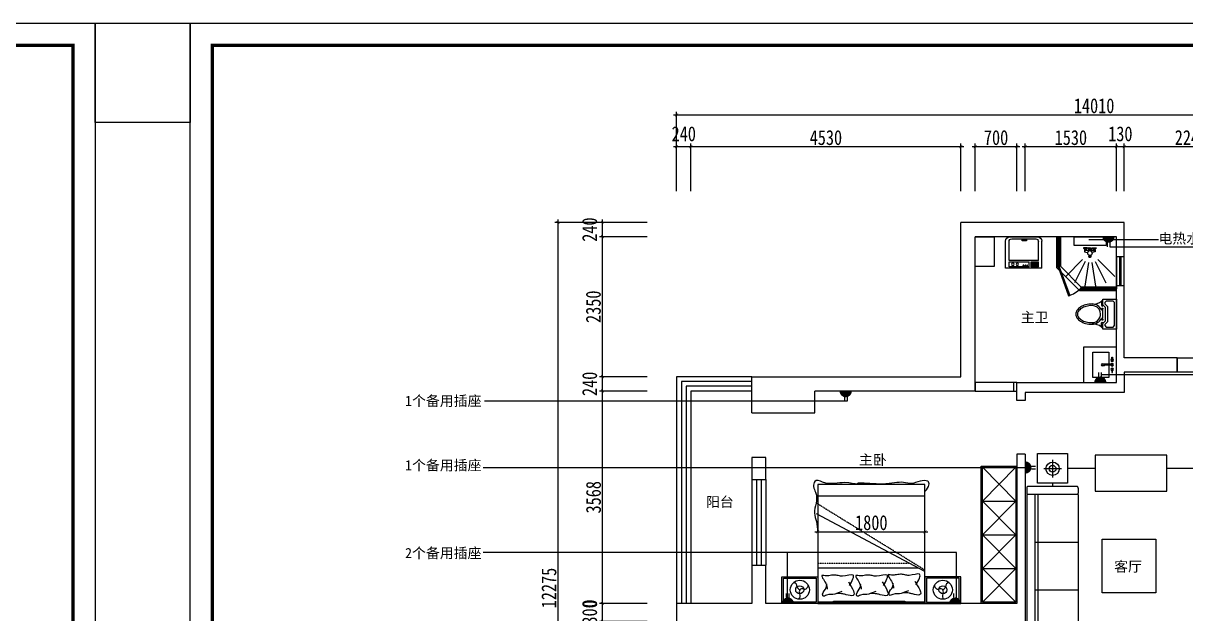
# Model space of a CAD drawing. Header units: millimetres. Extents: x 195858 to 476087, y -765534 to -702383.
# Drawn here: x 409212 to 428716, y -712298 to -702383 of the extents above; entities that cross this region are included whole.
import ezdxf

# ---------------------------------------------------------------- set-up
doc = ezdxf.new("R2010")
doc.units = ezdxf.units.MM
doc.header["$PDMODE"] = 3
doc.linetypes.add('DASHED2', pattern=[0.375, 0.25, -0.125])
for name, color, linetype in [('0-01图框模板说明', 2, 'Continuous'), ('0-02图框细线', 136, 'Continuous'), ('250', 250, 'Continuous'), ('5', 5, 'Continuous'), ('IDS-FIXT', 31, 'Continuous'), ('JP-洁具灶具', 2, 'Continuous'), ('家具1', 2, 'Continuous'), ('家具2', 1, 'Continuous')]:
    doc.layers.add(name, color=color, linetype=linetype)
doc.styles.add('DIM', font='simhei.ttf', dxfattribs={"width": 0.8})
doc.styles.add('HT', font='simhei.ttf')
doc.styles.get("Standard").update_dxf_attribs({"font": 'simhei.ttf'})
doc.dimstyles.new('1-10', dxfattribs={"dimscale": 10, "dimtxt": 10, "dimasz": 1, "dimexe": 1, "dimexo": 3, "dimgap": 0.5, "dimtad": 1, "dimtoh": 1, "dimdec": 0, "dimzin": 0, "dimdsep": 46, "dimtxsty": 'Standard', "dimblk": 'ARCHTICK', "dimcen": 0.09, "dimdle": 1, "dimclrd": 3, "dimclre": 3, "dimclrt": 1, "dimadec": 0, "dimazin": 0, "dimtfac": 1, "dimtdec": 0, "dimtix": 1, "dimtmove": 2, "dimatfit": 0, "dimldrblk": 'ARCHTICK', "dimfxl": 5, "dimfxlon": 1, "dimtolj": 1, "dimtzin": 0, "dimarcsym": 1})
doc.dimstyles.new('1-50', dxfattribs={"dimscale": 50, "dimtxt": 5, "dimasz": 1, "dimexe": 1, "dimexo": 0.1, "dimgap": 0.5, "dimtad": 1, "dimdec": 0, "dimdsep": 46, "dimtxsty": 'DIM', "dimblk": 'ARCHTICK', "dimcen": 4, "dimdle": 1, "dimclrd": 3, "dimclre": 3, "dimclrt": 7, "dimadec": 0, "dimazin": 0, "dimtfac": 1, "dimtdec": 0, "dimtmove": 2, "dimatfit": 3, "dimldrblk": 'DOT', "dimfxl": 15, "dimfxlon": 1, "dimarcsym": 0})

# ---------------------------------------------------------------- blocks, each defined once
blk = doc.blocks.new('A$C277C16EF')
at = {"layer": '0-01图框模板说明', "color": 2, "const_width": 49}
blk.add_lwpolyline([(-338, 19745), (-338, 338), (-28062, 338), (-28062, 19745)], close=True, dxfattribs=at)
at = {"layer": '0-02图框细线'}
blk.add_lwpolyline([(0, 20083), (0, 0), (-28400, 0), (-28400, 20083)], close=True, dxfattribs=at)
blk = doc.blocks.new('_ArchTick')
at = {"color": 0, "linetype": 'ByBlock', "const_width": 0.15}
blk.add_lwpolyline([(-0.5, -0.5), (0.5, 0.5)], dxfattribs=at)
blk = doc.blocks.new('*D422')
at = {"layer": '250', "color": 3, "lineweight": -2}
for p, q in [((420124, -704455), (420464, -704455)), ((420174, -705205), (420174, -704405)), ((420414, -705205), (420414, -704405))]:
    blk.add_line(p, q, dxfattribs=at)
at = {"layer": 'Defpoints', "color": 0}
for p in [(420414, -704455), (420174, -708715), (420414, -708955)]:
    blk.add_point(p, dxfattribs=at)
at = {"layer": '250', "color": 3, "lineweight": -2, "xscale": 50, "yscale": 50, "zscale": 50, "rotation": 180}
blk.add_blockref('_ArchTick', (420174, -704455), dxfattribs=at)
at = {"layer": '250', "color": 3, "lineweight": -2, "xscale": 50, "yscale": 50, "zscale": 50}
blk.add_blockref('_ArchTick', (420414, -704455), dxfattribs=at)
at = {"layer": '250', "color": 7, "insert": (420294, -704241), "char_height": 250, "attachment_point": 5, "style": 'DIM'}
blk.add_mtext('240', dxfattribs=at)
blk = doc.blocks.new('_Dot')
at = {"color": 0, "linetype": 'ByBlock', "lineweight": -2}
blk.add_line((-0.5, 0), (-1, 0), dxfattribs=at)
at = {"color": 0, "linetype": 'ByBlock', "const_width": 0.5}
blk.add_lwpolyline([(-0.25, 0, 1), (0.25, 0, 1)], format="xyb", close=True, dxfattribs=at)
blk = doc.blocks.new('*D423')
at = {"layer": '250', "color": 3, "lineweight": -2}
for p, q in [((420364, -704455), (424994, -704455)), ((420414, -705205), (420414, -704405)), ((424944, -705205), (424944, -704405))]:
    blk.add_line(p, q, dxfattribs=at)
at = {"layer": 'Defpoints', "color": 0}
for p in [(424944, -704455), (424944, -706125), (420414, -708955)]:
    blk.add_point(p, dxfattribs=at)
at = {"layer": '250', "color": 3, "lineweight": -2, "xscale": 50, "yscale": 50, "zscale": 50, "rotation": 180}
blk.add_blockref('_ArchTick', (420414, -704455), dxfattribs=at)
at = {"layer": '250', "color": 3, "lineweight": -2, "xscale": 50, "yscale": 50, "zscale": 50}
blk.add_blockref('_ArchTick', (424944, -704455), dxfattribs=at)
at = {"layer": '250', "color": 7, "insert": (422679, -704304), "char_height": 250, "attachment_point": 5, "style": 'DIM'}
blk.add_mtext('4530', dxfattribs=at)
blk = doc.blocks.new('*D424')
at = {"layer": '250', "color": 3, "lineweight": -2}
for p, q in [((425134, -704455), (425934, -704455)), ((425184, -705205), (425184, -704405)), ((425884, -705205), (425884, -704405))]:
    blk.add_line(p, q, dxfattribs=at)
at = {"layer": 'Defpoints', "color": 0}
for p in [(425884, -704455), (425184, -706365), (425884, -709993)]:
    blk.add_point(p, dxfattribs=at)
at = {"layer": '250', "color": 3, "lineweight": -2, "xscale": 50, "yscale": 50, "zscale": 50, "rotation": 180}
blk.add_blockref('_ArchTick', (425184, -704455), dxfattribs=at)
at = {"layer": '250', "color": 3, "lineweight": -2, "xscale": 50, "yscale": 50, "zscale": 50}
blk.add_blockref('_ArchTick', (425884, -704455), dxfattribs=at)
at = {"layer": '250', "color": 7, "insert": (425534, -704304), "char_height": 250, "attachment_point": 5, "style": 'DIM'}
blk.add_mtext('700', dxfattribs=at)
blk = doc.blocks.new('*D425')
at = {"layer": '250', "color": 3, "lineweight": -2}
for p, q in [((425974, -704455), (427604, -704455)), ((426024, -705205), (426024, -704405)), ((427554, -705205), (427554, -704405))]:
    blk.add_line(p, q, dxfattribs=at)
at = {"layer": 'Defpoints', "color": 0}
for p in [(427554, -704455), (427554, -707278), (426024, -709993)]:
    blk.add_point(p, dxfattribs=at)
at = {"layer": '250', "color": 3, "lineweight": -2, "xscale": 50, "yscale": 50, "zscale": 50, "rotation": 180}
blk.add_blockref('_ArchTick', (426024, -704455), dxfattribs=at)
at = {"layer": '250', "color": 3, "lineweight": -2, "xscale": 50, "yscale": 50, "zscale": 50}
blk.add_blockref('_ArchTick', (427554, -704455), dxfattribs=at)
at = {"layer": '250', "color": 7, "insert": (426789, -704304), "char_height": 250, "attachment_point": 5, "style": 'DIM'}
blk.add_mtext('1530', dxfattribs=at)
blk = doc.blocks.new('*D426')
at = {"layer": '250', "color": 3, "lineweight": -2}
for p, q in [((427504, -704455), (427734, -704455)), ((427554, -705205), (427554, -704405)), ((427684, -705205), (427684, -704405))]:
    blk.add_line(p, q, dxfattribs=at)
at = {"layer": 'Defpoints', "color": 0}
for p in [(427684, -704455), (427554, -707278), (427684, -707278)]:
    blk.add_point(p, dxfattribs=at)
at = {"layer": '250', "color": 3, "lineweight": -2, "xscale": 50, "yscale": 50, "zscale": 50, "rotation": 180}
blk.add_blockref('_ArchTick', (427554, -704455), dxfattribs=at)
at = {"layer": '250', "color": 3, "lineweight": -2, "xscale": 50, "yscale": 50, "zscale": 50}
blk.add_blockref('_ArchTick', (427684, -704455), dxfattribs=at)
at = {"layer": '250', "color": 7, "insert": (427619, -704241), "char_height": 250, "attachment_point": 5, "style": 'DIM'}
blk.add_mtext('130', dxfattribs=at)
blk = doc.blocks.new('*D427')
at = {"layer": '250', "color": 3, "lineweight": -2}
for p, q in [((427634, -704455), (429974, -704455)), ((427684, -705205), (427684, -704405)), ((429924, -705205), (429924, -704405))]:
    blk.add_line(p, q, dxfattribs=at)
at = {"layer": 'Defpoints', "color": 0}
for p in [(429924, -704455), (427684, -707278), (429924, -710580)]:
    blk.add_point(p, dxfattribs=at)
at = {"layer": '250', "color": 3, "lineweight": -2, "xscale": 50, "yscale": 50, "zscale": 50, "rotation": 180}
blk.add_blockref('_ArchTick', (427684, -704455), dxfattribs=at)
at = {"layer": '250', "color": 3, "lineweight": -2, "xscale": 50, "yscale": 50, "zscale": 50}
blk.add_blockref('_ArchTick', (429924, -704455), dxfattribs=at)
at = {"layer": '250', "color": 7, "insert": (428804, -704304), "char_height": 250, "attachment_point": 5, "style": 'DIM'}
blk.add_mtext('2240', dxfattribs=at)
blk = doc.blocks.new('*D431')
at = {"layer": '250', "color": 3, "lineweight": -2}
for p, q in [((420174, -704672), (420174, -703872)), ((434184, -704672), (434184, -703872)), ((420124, -703922), (434234, -703922))]:
    blk.add_line(p, q, dxfattribs=at)
at = {"layer": 'Defpoints', "color": 0}
for p in [(434184, -703922), (420174, -705205), (434184, -705205)]:
    blk.add_point(p, dxfattribs=at)
at = {"layer": '250', "color": 3, "lineweight": -2, "xscale": 50, "yscale": 50, "zscale": 50, "rotation": 180}
blk.add_blockref('_ArchTick', (420174, -703922), dxfattribs=at)
at = {"layer": '250', "color": 3, "lineweight": -2, "xscale": 50, "yscale": 50, "zscale": 50}
blk.add_blockref('_ArchTick', (434184, -703922), dxfattribs=at)
at = {"layer": '250', "color": 7, "insert": (427179, -703770), "char_height": 250, "attachment_point": 5, "style": 'DIM'}
blk.add_mtext('14010', dxfattribs=at)
blk = doc.blocks.new('*D439')
at = {"layer": '250', "color": 3, "lineweight": -2}
for p, q in [((435365, -705937), (436165, -705937)), ((436115, -708022), (436115, -705887)), ((435365, -707972), (436165, -707972))]:
    blk.add_line(p, q, dxfattribs=at)
at = {"layer": 'Defpoints', "color": 0}
for p in [(424916, -705937), (436115, -705937), (433916, -707972)]:
    blk.add_point(p, dxfattribs=at)
at = {"layer": '250', "color": 3, "lineweight": -2, "xscale": 50, "yscale": 50, "zscale": 50}
for p, rotation in [((436115, -705937), 90), ((436115, -707972), 270)]:
    blk.add_blockref('_ArchTick', p, dxfattribs=dict(at, rotation=rotation))
at = {"layer": '250', "color": 7, "insert": (435963, -706955), "char_height": 250, "attachment_point": 5, "rotation": 90, "style": 'DIM'}
blk.add_mtext('2035', dxfattribs=at)
blk = doc.blocks.new('*D440')
at = {"layer": '250', "color": 3, "lineweight": -2}
for p, q in [((436115, -705987), (436115, -705647)), ((435365, -705697), (436165, -705697)), ((435365, -705937), (436165, -705937))]:
    blk.add_line(p, q, dxfattribs=at)
at = {"layer": 'Defpoints', "color": 0}
for p in [(424676, -705697), (436115, -705697), (427286, -705937)]:
    blk.add_point(p, dxfattribs=at)
at = {"layer": '250', "color": 3, "lineweight": -2, "xscale": 50, "yscale": 50, "zscale": 50}
for p, rotation in [((436115, -705697), 90), ((436115, -705937), 270)]:
    blk.add_blockref('_ArchTick', p, dxfattribs=dict(at, rotation=rotation))
at = {"layer": '250', "color": 7, "insert": (435967, -705817), "char_height": 250, "attachment_point": 5, "rotation": 90, "style": 'DIM'}
blk.add_mtext('240', dxfattribs=at)
blk = doc.blocks.new('*D442')
at = {"layer": '250', "color": 3, "lineweight": -2}
for p, q in [((420174, -718307), (420174, -719107)), ((420414, -718307), (420414, -719107)), ((420124, -719057), (420464, -719057))]:
    blk.add_line(p, q, dxfattribs=at)
at = {"layer": 'Defpoints', "color": 0}
for p in [(420414, -711409), (420174, -711709), (420414, -719057)]:
    blk.add_point(p, dxfattribs=at)
at = {"layer": '250', "color": 3, "lineweight": -2, "xscale": 50, "yscale": 50, "zscale": 50, "rotation": 180}
blk.add_blockref('_ArchTick', (420174, -719057), dxfattribs=at)
at = {"layer": '250', "color": 3, "lineweight": -2, "xscale": 50, "yscale": 50, "zscale": 50}
blk.add_blockref('_ArchTick', (420414, -719057), dxfattribs=at)
at = {"layer": '250', "color": 7, "insert": (420294, -718863), "char_height": 250, "attachment_point": 5, "style": 'DIM'}
blk.add_mtext('240', dxfattribs=at)
blk = doc.blocks.new('*D443')
at = {"layer": '250', "color": 3, "lineweight": -2}
for p, q in [((420414, -718307), (420414, -719107)), ((421464, -718307), (421464, -719107)), ((420364, -719057), (421514, -719057))]:
    blk.add_line(p, q, dxfattribs=at)
at = {"layer": 'Defpoints', "color": 0}
for p in [(420414, -711409), (421464, -715869), (421464, -719057)]:
    blk.add_point(p, dxfattribs=at)
at = {"layer": '250', "color": 3, "lineweight": -2, "xscale": 50, "yscale": 50, "zscale": 50, "rotation": 180}
blk.add_blockref('_ArchTick', (420414, -719057), dxfattribs=at)
at = {"layer": '250', "color": 3, "lineweight": -2, "xscale": 50, "yscale": 50, "zscale": 50}
blk.add_blockref('_ArchTick', (421464, -719057), dxfattribs=at)
at = {"layer": '250', "color": 7, "insert": (420939, -718906), "char_height": 250, "attachment_point": 5, "style": 'DIM'}
blk.add_mtext('1050', dxfattribs=at)
blk = doc.blocks.new('*D458')
at = {"layer": '250', "color": 3, "lineweight": -2}
for p, q in [((418930, -712476), (418930, -712076)), ((419680, -712126), (418880, -712126)), ((419680, -712426), (418880, -712426))]:
    blk.add_line(p, q, dxfattribs=at)
at = {"layer": 'Defpoints', "color": 0}
for p in [(418930, -712126), (423082, -712126), (423112, -712426)]:
    blk.add_point(p, dxfattribs=at)
at = {"layer": '250', "color": 3, "lineweight": -2, "xscale": 50, "yscale": 50, "zscale": 50}
for p, rotation in [((418930, -712126), 90), ((418930, -712426), 270)]:
    blk.add_blockref('_ArchTick', p, dxfattribs=dict(at, rotation=rotation))
at = {"layer": '250', "color": 7, "insert": (418716, -712276), "char_height": 250, "attachment_point": 5, "rotation": 90, "style": 'DIM'}
blk.add_mtext('300', dxfattribs=at)
blk = doc.blocks.new('*D459')
at = {"layer": '250', "color": 3, "lineweight": -2}
blk.add_line((419680, -712126), (418880, -712126), dxfattribs=at)
blk.add_line((419680, -712126), (418880, -712126), dxfattribs=at)
at = {"layer": 'Defpoints', "color": 0}
for p in [(418930, -712126), (423082, -712126), (423082, -712126)]:
    blk.add_point(p, dxfattribs=at)
at = {"layer": '250', "color": 7, "insert": (418716, -712126), "char_height": 250, "attachment_point": 5, "rotation": 90, "style": 'DIM'}
blk.add_mtext('0', dxfattribs=at)
blk = doc.blocks.new('*D460')
at = {"layer": '250', "color": 3, "lineweight": -2}
for p, q in [((419680, -708558), (418880, -708558)), ((418930, -712176), (418930, -708508)), ((419680, -712126), (418880, -712126))]:
    blk.add_line(p, q, dxfattribs=at)
at = {"layer": 'Defpoints', "color": 0}
for p in [(418930, -708558), (423902, -708558), (423082, -712126)]:
    blk.add_point(p, dxfattribs=at)
at = {"layer": '250', "color": 3, "lineweight": -2, "xscale": 50, "yscale": 50, "zscale": 50}
for p, rotation in [((418930, -708558), 90), ((418930, -712126), 270)]:
    blk.add_blockref('_ArchTick', p, dxfattribs=dict(at, rotation=rotation))
at = {"layer": '250', "color": 7, "insert": (418780, -710342), "char_height": 250, "attachment_point": 5, "rotation": 90, "style": 'DIM'}
blk.add_mtext('3568', dxfattribs=at)
blk = doc.blocks.new('*D461')
at = {"layer": '250', "color": 3, "lineweight": -2}
for p, q in [((419680, -708318), (418880, -708318)), ((418930, -708608), (418930, -708268)), ((419680, -708558), (418880, -708558))]:
    blk.add_line(p, q, dxfattribs=at)
at = {"layer": 'Defpoints', "color": 0}
for p in [(418930, -708318), (422842, -708318), (423902, -708558)]:
    blk.add_point(p, dxfattribs=at)
at = {"layer": '250', "color": 3, "lineweight": -2, "xscale": 50, "yscale": 50, "zscale": 50}
for p, rotation in [((418930, -708318), 90), ((418930, -708558), 270)]:
    blk.add_blockref('_ArchTick', p, dxfattribs=dict(at, rotation=rotation))
at = {"layer": '250', "color": 7, "insert": (418716, -708438), "char_height": 250, "attachment_point": 5, "rotation": 90, "style": 'DIM'}
blk.add_mtext('240', dxfattribs=at)
blk = doc.blocks.new('*D462')
at = {"layer": '250', "color": 3, "lineweight": -2}
for p, q in [((419680, -705968), (418880, -705968)), ((418930, -708368), (418930, -705918)), ((419680, -708318), (418880, -708318))]:
    blk.add_line(p, q, dxfattribs=at)
at = {"layer": 'Defpoints', "color": 0}
for p in [(418930, -705968), (426592, -705968), (422842, -708318)]:
    blk.add_point(p, dxfattribs=at)
at = {"layer": '250', "color": 3, "lineweight": -2, "xscale": 50, "yscale": 50, "zscale": 50}
for p, rotation in [((418930, -705968), 90), ((418930, -708318), 270)]:
    blk.add_blockref('_ArchTick', p, dxfattribs=dict(at, rotation=rotation))
at = {"layer": '250', "color": 7, "insert": (418778, -707143), "char_height": 250, "attachment_point": 5, "rotation": 90, "style": 'DIM'}
blk.add_mtext('2350', dxfattribs=at)
blk = doc.blocks.new('*D463')
at = {"layer": '250', "color": 3, "lineweight": -2}
for p, q in [((419680, -705728), (418880, -705728)), ((418930, -706018), (418930, -705678)), ((419680, -705968), (418880, -705968))]:
    blk.add_line(p, q, dxfattribs=at)
at = {"layer": 'Defpoints', "color": 0}
for p in [(418930, -705728), (426352, -705728), (428962, -705968)]:
    blk.add_point(p, dxfattribs=at)
at = {"layer": '250', "color": 3, "lineweight": -2, "xscale": 50, "yscale": 50, "zscale": 50}
for p, rotation in [((418930, -705728), 90), ((418930, -705968), 270)]:
    blk.add_blockref('_ArchTick', p, dxfattribs=dict(at, rotation=rotation))
at = {"layer": '250', "color": 7, "insert": (418716, -705848), "char_height": 250, "attachment_point": 5, "rotation": 90, "style": 'DIM'}
blk.add_mtext('240', dxfattribs=at)
blk = doc.blocks.new('*D464')
at = {"layer": '250', "color": 3, "lineweight": -2}
for p, q in [((418933, -705728), (418133, -705728)), ((418183, -705678), (418183, -718053)), ((418933, -718003), (418133, -718003))]:
    blk.add_line(p, q, dxfattribs=at)
at = {"layer": 'Defpoints', "color": 0}
for p in [(419723, -705728), (418183, -718003), (419323, -718003)]:
    blk.add_point(p, dxfattribs=at)
at = {"layer": '250', "color": 3, "lineweight": -2, "xscale": 50, "yscale": 50, "zscale": 50}
for p, rotation in [((418183, -705728), 90), ((418183, -718003), 270)]:
    blk.add_blockref('_ArchTick', p, dxfattribs=dict(at, rotation=rotation))
at = {"layer": '250', "color": 7, "insert": (418033, -711866), "char_height": 250, "attachment_point": 5, "rotation": 90, "style": 'DIM'}
blk.add_mtext('12275', dxfattribs=at)
blk = doc.blocks.new('WERWW')
at = {"color": 1}
for points in [[(50095, 16268), (49868, 16268), (49823, 16223), (49732, 16223), (49732, 16450), (50232, 16450), (50232, 16223), (50141, 16223)], [(49788, 16416), (49766, 16393), (49766, 16280), (49788, 16257), (49808, 16257), (49854, 16302), (50109, 16302), (50155, 16257), (50175, 16257), (50198, 16280), (50198, 16393), (50175, 16416)]]:
    blk.add_lwpolyline(points, close=True, dxfattribs=at)
for points in [[(49777, 16223), (49777, 16200), (49834, 16200, 1), (49834, 16223), (49823, 16223)], [(50186, 16200), (50186, 16200), (50129, 16200, -1), (50129, 16223), (50141, 16223)]]:
    blk.add_lwpolyline(points, format="xyb", dxfattribs=at)
at = {"color": 2}
blk.add_lwpolyline([(49913, 16200), (49913, 16197, 0.298217), (49811, 16041, 0.063415), (49825, 15932, 0.076468), (49861, 15848, 0.107136), (49921, 15787, 0.147373), (49982, 15768, 0.147373), (50042, 15787, 0.107136), (50102, 15848, 0.076468), (50138, 15932, 0.063415), (50152, 16041, 0.298217), (50050, 16197), (50050, 16200)], format="xyb", dxfattribs=at)
at = {"color": 1}
for points in [[(50050, 16200), (50050, 16223), (49913, 16223), (49913, 16200)], [(50186, 16223), (50186, 16200)]]:
    blk.add_lwpolyline(points, dxfattribs=at)
for centre in [(49891, 16212), (50073, 16212)]:
    blk.add_circle(centre, 11.4, dxfattribs=at)
for centre, radius, start, end in [((49609, 16069), 204, 39.9797, 48.911), ((50355, 16069), 204, 131.089, 140.0203), ((49982, 16041), 143, 106.6015, 180), ((50246, 16041), 408, 180, 194.5142), ((49982, 16041), 143, 0, 106.6015), ((49717, 16041), 408, 345.4858, 360), ((50116, 16007), 273, 194.5142, 212.0054), ((50033, 15956), 176, 212.0054, 236.4659), ((49982, 15878), 82.2, 236.4659, 269.9999), ((49982, 15878), 82.2, 270.0001, 303.5341), ((49930, 15956), 176, 303.5341, 327.9946), ((49848, 16007), 273, 327.9946, 345.4858)]:
    blk.add_arc(centre, radius, start, end, dxfattribs=at)
at = {"color": 2}
for centre, start, end in [((49609, 16069), 352.2011, 39.9797), ((50355, 16069), 140.0203, 187.7989)]:
    blk.add_arc(centre, 204, start, end, dxfattribs=at)
blk = doc.blocks.new('941RFD')
at = {"color": 2}
for p, q in [((40964, 8550), (40841, 8550)), ((40964, 8532), (40841, 8532))]:
    blk.add_line(p, q, dxfattribs=at)
for points in [[(40643, 8754), (40909, 8754), (40909, 8328), (40643, 8328)], [(40971, 8671), (40971, 8613), (40959, 8613), (40959, 8671)], [(40971, 8411), (40971, 8469), (40959, 8469), (40959, 8411)]]:
    blk.add_lwpolyline(points, close=True, dxfattribs=at)
for radius in [24, 16]:
    blk.add_circle((40812, 8541), radius, dxfattribs=at)
for centre, radius, start, end in [((40965, 8621), 22, 105.2764, 74.7237), ((40841, 8541), 8.57, 90, 270), ((40965, 8461), 22, 285.2764, 254.7237), ((40965, 8541), 22, 202.9179, 157.0821), ((40964, 8541), 8.57, 270, 90)]:
    blk.add_arc(centre, radius, start, end, dxfattribs=at)
blk = doc.blocks.new('A$C761A5A90')
at = {"color": 8, "ltscale": 120}
for p, q in [((-77, 233), (-258, 589)), ((-23, 251), (-86, 646)), ((34, 251), (96, 646)), ((87, 233), (269, 589)), ((-123, 200), (-405, 483)), ((133, 200), (416, 483))]:
    blk.add_line(p, q, dxfattribs=at)
at = {"layer": 'IDS-FIXT'}
for p, q in [((-108, 8), (-89, 27)), ((-108, 0), (-108, 8)), ((-108, 8), (-40, 8)), ((-40, 0), (-108, 0)), ((-92, 68), (-44, 81)), ((-92, 45), (-92, 68)), ((-87, 45), (-92, 45)), ((-89, 41), (-87, 43)), ((-89, 33), (-89, 41)), ((-89, 41), (-86, 41)), ((-87, 31), (-89, 33)), ((-86, 33), (-89, 33)), ((-89, 27), (-87, 27)), ((-87, 45), (-87, 43)), ((-61, 45), (-87, 45)), ((-87, 43), (-74, 43)), ((-87, 27), (-87, 31)), ((-87, 31), (-74, 31)), ((-87, 27), (-74, 27)), ((-86, 41), (-84, 43)), ((-86, 41), (-86, 33)), ((-86, 33), (-83, 31)), ((-77, 41), (-79, 43)), ((-79, 31), (-77, 33)), ((-77, 33), (-77, 41)), ((-77, 41), (-74, 41)), ((-77, 33), (-74, 33)), ((-61, 43), (-74, 43)), ((-71, 41), (-74, 41)), ((-71, 33), (-74, 33)), ((-61, 31), (-74, 31)), ((-61, 27), (-74, 27)), ((-71, 41), (-69, 43)), ((-71, 33), (-71, 41)), ((-69, 31), (-71, 33)), ((-63, 33), (-66, 31)), ((-63, 41), (-65, 43)), ((-63, 41), (-63, 33)), ((-59, 41), (-63, 41)), ((-63, 33), (-59, 33)), ((-61, 45), (-61, 43)), ((-50, 45), (-61, 45)), ((-59, 41), (-61, 43)), ((-61, 31), (-59, 33)), ((-61, 27), (-61, 31)), ((-59, 27), (-61, 27)), ((-59, 33), (-59, 41)), ((-40, 8), (-59, 27)), ((-40, 8), (-40, 0)), ((-16, 57), (-27, 70)), ((-22, 44), (-15, 44)), ((-22, 0), (-22, 44)), ((-12, 0), (-22, 0)), ((-20, 123), (-17, 151)), ((-19, 124), (-16, 147)), ((-14, 126), (-12, 139)), ((-14, 47), (-14, 51)), ((-14, 47), (0, 47)), ((-11, 6), (-14, 42)), ((-14, 42), (0, 42)), ((-9, 6), (-12, 42)), ((-12, 18), (-12, 0)), ((-11, 8), (0, 8)), ((-11, 6), (0, 6)), ((14, 47), (0, 47)), ((14, 42), (0, 42)), ((11, 8), (0, 8)), ((11, 6), (0, 6)), ((9, 6), (12, 42)), ((12, 127), (10, 139)), ((11, 6), (14, 42)), ((12, 18), (12, 0)), ((12, 0), (22, 0)), ((17, 125), (14, 147)), ((14, 47), (14, 51)), ((18, 125), (15, 151)), ((22, 44), (15, 44)), ((16, 57), (27, 70)), ((22, 0), (22, 44)), ((38, 8), (57, 27)), ((38, 8), (38, 0)), ((106, 8), (38, 8)), ((38, 0), (73, 0)), ((90, 68), (42, 81)), ((48, 45), (59, 45)), ((57, 41), (59, 43)), ((57, 33), (57, 41)), ((57, 41), (61, 41)), ((59, 31), (57, 33)), ((61, 33), (57, 33)), ((57, 27), (59, 27)), ((59, 45), (59, 43)), ((59, 45), (85, 45)), ((59, 43), (72, 43)), ((59, 27), (59, 31)), ((59, 31), (72, 31)), ((59, 27), (72, 27)), ((61, 41), (63, 43)), ((61, 41), (61, 33)), ((61, 33), (64, 31)), ((69, 41), (67, 43)), ((67, 31), (69, 33)), ((69, 41), (72, 41)), ((69, 33), (69, 41)), ((69, 33), (72, 33)), ((85, 43), (72, 43)), ((75, 41), (72, 41)), ((75, 33), (72, 33)), ((85, 31), (72, 31)), ((85, 27), (72, 27)), ((73, 0), (93, 0)), ((75, 41), (77, 43)), ((75, 33), (75, 41)), ((77, 31), (75, 33)), ((84, 33), (81, 31)), ((84, 41), (82, 43)), ((84, 41), (84, 33)), ((87, 41), (84, 41)), ((84, 33), (87, 33)), ((85, 45), (85, 43)), ((85, 45), (90, 45)), ((87, 41), (85, 43)), ((85, 31), (87, 33)), ((85, 27), (85, 31)), ((87, 27), (85, 27)), ((87, 33), (87, 41)), ((106, 8), (87, 27)), ((90, 45), (90, 68)), ((93, 0), (106, 0)), ((106, 0), (106, 8))]:
    blk.add_line(p, q, dxfattribs=at)
for centre, radius, start, end in [((-3, 339), 301, 257.8397, 266.4081), ((-47, 38), 11.4, 98.8068, 145.204), ((-41, -1), 46.4, 73.3881, 101.84), ((-42, 6), 44.3, 59.2774, 98.8068), ((-51, 111), 30.8, 284.3003, 301.8624), ((0, 93), 36.1, 319.5542, 220.4458), ((-31, 33), 11.7, 39.2318, 73.3881), ((-1, 66), 25.6, 172.7672, 237.1919), ((1, 149), 18, 95.4923, 174.5077), ((1, 145), 17.5, 96.9811, 173.0189), ((2, 139), 20.4, 99.0595, 154.6803), ((-23, 51), 8.55, 0, 40.4458), ((-10, 45), 4.75, 143.1301, 216.8699), ((-1, 137), 11, 87.2058, 172.4054), ((0, 27), 24.2, 241.9275, 298.0725), ((-3, 149), 18, 5.4923, 84.5077), ((-3, 145), 17.5, 6.9811, 83.0189), ((-4, 139), 20.4, 25.3197, 80.9405), ((0, 137), 11, 7.5946, 92.7942), ((23, 51), 8.55, 139.5542, 180), ((10, 45), 4.75, 323.1301, 36.8699), ((-1, 66), 25.6, 308.018, 2.6898), ((40, 6), 44.3, 81.1932, 120.7226), ((-3, 339), 301, 274.7401, 282.1603), ((29, 33), 11.7, 106.6119, 127.7119), ((39, -1), 46.4, 78.16, 106.6119), ((49, 111), 30.8, 241.6884, 255.6997), ((45, 38), 11.4, 34.796, 81.1932)]:
    blk.add_arc(centre, radius, start, end, dxfattribs=at)
blk = doc.blocks.new('A$C3FA61304')
at = {"color": 251}
for p, q in [((38, 561), (38, 113)), ((444, 611), (88, 611)), ((444, 64), (444, 611)), ((471, 611), (471, 236)), ((559, 611), (471, 611)), ((559, 236), (559, 611)), ((55, 363, -1341), (55, 287, -1341)), ((76, 368, -1341), (60, 368, -1341)), ((60, 282, -1341), (76, 282, -1341)), ((76, 282, -1341), (76, 368, -1341)), ((559, 236), (471, 236)), ((444, 64), (88, 64)), ((471, 200), (471, 64)), ((559, 200), (471, 200)), ((559, 64), (471, 64)), ((505, 190, -1341), (489, 190, -1341)), ((489, 73, -1341), (489, 190, -1341)), ((505, 73, -1341), (489, 73, -1341)), ((505, 73, -1341), (505, 190, -1341)), ((521, 73, -1341), (521, 190, -1341)), ((536, 190, -1341), (521, 190, -1341)), ((536, 73, -1341), (521, 73, -1341)), ((536, 73, -1341), (536, 190, -1341)), ((559, 64), (559, 200))]:
    blk.add_line(p, q, dxfattribs=at)
for centre, radius in [((514, 540, -1341), 23.1), ((514, 455, -1341), 23.1), ((538, 342, -1341), 8.22), ((538, 307, -1341), 8.22), ((538, 273, -1341), 8.22)]:
    blk.add_circle(centre, radius, dxfattribs=at)
for centre, radius, start, end in [((88, 561), 49.5, 90, 180), ((60, 363, -1341), 4.95, 90, 180), ((60, 287, -1341), 4.95, 180, 270), ((88, 113), 49.5, 180, 270)]:
    blk.add_arc(centre, radius, start, end, dxfattribs=at)
at = {"layer": 'IDS-FIXT', "ltscale": 3}
for p, q in [((587, 674), (82, 674)), ((587, 0), (587, 674)), ((0, 592), (0, 82)), ((587, 0), (82, 0))]:
    blk.add_line(p, q, dxfattribs=at)
for centre, start, end in [((82, 592), 90, 180), ((82, 82), 180, 270)]:
    blk.add_arc(centre, 82.5, start, end, dxfattribs=at)
blk = doc.blocks.new('休闲椅子')
at = {"layer": '家具1'}
for p, q in [((-340, 0), (-360, -721)), ((-340, 0), (-360, -721)), ((340, 0), (-340, 0)), ((340, 0), (-340, 0)), ((360, -721), (340, 0)), ((360, -721), (340, 0)), ((340, -24), (-340, -24)), ((340, -24), (-340, -24)), ((-301, -24), (-320, -721)), ((-301, -24), (-320, -721)), ((320, -721), (301, -24)), ((320, -721), (301, -24)), ((-360, -721), (-320, -721)), ((-360, -721), (-320, -721)), ((320, -721), (-320, -721)), ((320, -721), (-320, -721)), ((320, -721), (360, -721)), ((320, -721), (360, -721))]:
    blk.add_line(p, q, dxfattribs=at)
at = {"layer": '家具2'}
blk.add_lwpolyline([(260, -100), (-260, -100, 0.414214), (-280, -120), (-280, -601, 0.414214), (-260, -621), (260, -621, 0.414214), (280, -601), (280, -120, 0.414214)], format="xyb", close=True, dxfattribs=at)
blk = doc.blocks.new('A$C287A39A7')
at = {"layer": '家具1'}
for p, q in [((0, 2654), (0, 2542)), ((847, 2664), (10, 2664)), ((0, 2525), (0, 139)), ((854, 2532), (10, 2532)), ((140, 132), (140, 2527)), ((864, 142), (864, 2522)), ((140, 1732), (864, 1732)), ((140, 932), (864, 932)), ((0, 10), (0, 122)), ((854, 132), (10, 132)), ((847, 0), (10, 0))]:
    blk.add_line(p, q, dxfattribs=at)
for centre, radius, start, end in [((10, 2654), 10, 90, 180), ((10, 2542), 10, 180, 270), ((847, 2654), 10, 21.2566, 90), ((704, 2598), 164, 336.3368, 21.2566), ((74, 2130), 403, 80.4997, 100.5306), ((854, 2522), 10, 0, 90), ((74, 534), 403, 259.4694, 279.5003), ((10, 122), 10, 90, 180), ((10, 10), 10, 180, 270), ((847, 10), 10, 270, 338.7434), ((854, 142), 10, 270, 0), ((704, 66), 164, 338.7434, 23.6632)]:
    blk.add_arc(centre, radius, start, end, dxfattribs=at)
at = {"layer": '家具2'}
blk.add_line((190, 132), (190, 2532), dxfattribs=at)
blk = doc.blocks.new('沙发边柜')
at = {"layer": '家具1'}
blk.add_lwpolyline([(-253, -242), (-253, 258), (247, 258), (247, -242)], close=True, dxfattribs=at)
blk.add_circle((0, 0), 112, dxfattribs=at)
at = {"layer": '家具2'}
for p, q in [((150, 0), (-150, 0)), ((0, 150), (0, -150))]:
    blk.add_line(p, q, dxfattribs=at)
blk.add_circle((0, 0), 56.2, dxfattribs=at)
blk = doc.blocks.new('A$C3EA476F0')
at = {"layer": '家具1'}
for points in [[(1148, 3959), (1148, 3359), (2348, 3359), (2348, 3959)], [(1264, 1652), (1264, 2552), (2164, 2552), (2164, 1652)]]:
    blk.add_lwpolyline(points, close=True, dxfattribs=at)
at = {"layer": '家具2'}
for p, q in [((679, 3742), (1148, 3742)), ((2348, 3742), (2841, 3742)), ((2841, 462), (2841, 3742)), ((429, 3492), (429, 3434)), ((429, 712), (429, 770)), ((679, 462), (1351, 462)), ((2057, 462), (2841, 462))]:
    blk.add_line(p, q, dxfattribs=at)
blk.add_blockref('A$C287A39A7', (0, 770))
at = {"xscale": -1, "rotation": 180}
blk.add_blockref('休闲椅子', (1704, 0), dxfattribs=at)
at = {"layer": '家具1'}
blk.add_blockref('沙发边柜', (432, 3734), dxfattribs=at)
at = {"layer": '家具1', "xscale": -1, "rotation": 180}
blk.add_blockref('沙发边柜', (432, 469), dxfattribs=at)
blk = doc.blocks.new('GFV85')
at = {"color": 2, "ltscale": 1000}
for p, q in [((56980, 6593), (54980, 6593)), ((54980, 6593), (54980, 4793)), ((56380, 4793), (56380, 6475)), ((56980, 4793), (56980, 6593)), ((54980, 4793), (56980, 4793))]:
    blk.add_line(p, q, dxfattribs=at)
at = {"color": 8, "ltscale": 1000}
blk.add_line((55180, 6593), (55180, 4793), dxfattribs=at)
at = {"color": 8, "linetype": 'DASHED2', "ltscale": 0.5}
for p, q in [((56420, 6593), (55290, 4762)), ((56300, 4793), (56300, 6317))]:
    blk.add_line(p, q, dxfattribs=at)
at = {"color": 1, "ltscale": 1000}
for p, q in [((56440, 6593), (55476, 4771)), ((56950, 4793), (56950, 6593))]:
    blk.add_line(p, q, dxfattribs=at)
at = {"color": 2}
for points in [[(56980, 7193), (56530, 7193), (56530, 6593), (56980, 6593)], [(56980, 4193), (56530, 4193), (56530, 4793), (56980, 4793)]]:
    blk.add_lwpolyline(points, close=True, dxfattribs=at)
at = {"color": 1}
for points in [[(56955, 7168), (56555, 7168), (56555, 6618), (56955, 6618)], [(56955, 4218), (56555, 4218), (56555, 4768), (56955, 4768)]]:
    blk.add_lwpolyline(points, close=True, dxfattribs=at)
at = {"color": 3}
blk.add_lwpolyline([(56980, 5057), (56940, 5057), (56940, 6256), (56980, 6256)], close=True, dxfattribs=at)
for centre in [(56749, 6893), (56749, 4493)]:
    blk.add_circle(centre, 160, dxfattribs=at)
at = {"color": 1}
for centre in [(56749, 6894), (56749, 4491)]:
    blk.add_circle(centre, 67.5, dxfattribs=at)
for centre, radius, start, end in [((56693, 7002), 65, 184.5472, 274.0046), ((56669, 6822), 70.8, 274.3234, 4.4208), ((56684, 6868), 70.2, 21.5496, 79.0602), ((56805, 6852), 69.8, 142.7692, 200.655), ((56783, 6815), 86, 66.8898, 113.1102), ((56850, 6966), 80.7, 245.5061, 315.9952), ((56669, 4563), 70.8, 355.5792, 85.6766), ((56684, 4517), 70.2, 280.9398, 338.4504), ((56805, 4533), 69.8, 159.345, 217.2308), ((56783, 4570), 86, 246.8898, 293.1102), ((56850, 4419), 80.7, 44.0048, 114.4939), ((56693, 4383), 65, 85.9954, 175.4528)]:
    blk.add_arc(centre, radius, start, end, dxfattribs=at)
at = {"color": 2, "ltscale": 1000}
blk.add_open_spline([(55099, 6593), (55020, 6663), (54902, 6692), (54924, 6482), (54983, 6374), (54918, 6183), (55000, 5964), (54942, 5420), (54992, 5492), (54918, 5209), (55008, 4991), (54883, 4745), (55025, 4713), (55227, 4826), (55393, 4701), (55617, 4783), (55724, 4789), (55783, 4793)], degree=3, knots=[0, 0, 0, 0, 140.356688, 240.855445, 374.272085, 514.628774, 800.960617, 1037.309606, 1234.977718, 1501.883052, 1872.056655, 1990.732643, 2052.345442, 2125.407537, 2467.000811, 2608.004871, 2786.638856, 2786.638856, 2786.638856, 2786.638856], dxfattribs=at)
at = {"color": 1, "ltscale": 1000}
for points, knots in [([(56667, 6443), (56587, 6486), (56433, 6569), (56519, 6354), (56499, 6254), (56482, 6176), (56504, 6095), (56505, 6033), (56480, 5939), (56624, 6057), (56694, 6064), (56723, 6067)], [0, 0, 0, 0, 197.98522, 383.798459, 461.536852, 537.063609, 629.138715, 719.341985, 744.183766, 895.041347, 1000.692483, 1000.692483, 1000.692483, 1000.692483]), ([(56603, 6422), (56710, 6488), (56868, 6585), (56824, 6402), (56800, 6315), (56799, 6258), (56798, 6220)], [0, 0, 0, 0, 257.192142, 380.388355, 440.188761, 557.045341, 557.045341, 557.045341, 557.045341]), ([(56767, 6314), (56774, 6293), (56787, 6254), (56827, 6170), (56802, 6093), (56857, 5995), (56770, 5983), (56724, 6058), (56658, 6058), (56636, 6058)], [0, 0, 0, 0, 70.314327, 132.712823, 281.06886, 345.030234, 373.143701, 508.899423, 574.349148, 574.349148, 574.349148, 574.349148]), ([(56680, 5898), (56600, 5941), (56446, 6024), (56532, 5809), (56512, 5709), (56495, 5631), (56517, 5550), (56518, 5488), (56493, 5394), (56637, 5512), (56707, 5519), (56736, 5522)], [0, 0, 0, 0, 197.98522, 383.798459, 461.536852, 537.063609, 629.138715, 719.341985, 744.183766, 895.041347, 1000.692483, 1000.692483, 1000.692483, 1000.692483]), ([(56616, 5877), (56723, 5943), (56881, 6040), (56837, 5858), (56813, 5770), (56812, 5713), (56811, 5675)], [0, 0, 0, 0, 257.192142, 380.388355, 440.188761, 557.045341, 557.045341, 557.045341, 557.045341]), ([(56779, 5769), (56787, 5748), (56800, 5709), (56840, 5625), (56815, 5548), (56870, 5450), (56783, 5438), (56737, 5513), (56671, 5513), (56649, 5514)], [0, 0, 0, 0, 70.314327, 132.712823, 281.06886, 345.030234, 373.143701, 508.899423, 574.349148, 574.349148, 574.349148, 574.349148]), ([(56680, 5328), (56600, 5371), (56446, 5454), (56532, 5239), (56512, 5140), (56495, 5062), (56517, 4980), (56518, 4918), (56493, 4825), (56637, 4943), (56707, 4950), (56736, 4952)], [0, 0, 0, 0, 197.98522, 383.798459, 461.536852, 537.063609, 629.138715, 719.341985, 744.183766, 895.041347, 1000.692483, 1000.692483, 1000.692483, 1000.692483]), ([(56616, 5307), (56723, 5373), (56881, 5470), (56837, 5288), (56813, 5201), (56812, 5144), (56811, 5106)], [0, 0, 0, 0, 257.192142, 380.388355, 440.188761, 557.045341, 557.045341, 557.045341, 557.045341]), ([(56779, 5200), (56787, 5179), (56800, 5139), (56840, 5055), (56815, 4978), (56870, 4880), (56783, 4868), (56737, 4944), (56671, 4944), (56649, 4944)], [0, 0, 0, 0, 70.314327, 132.712823, 281.06886, 345.030234, 373.143701, 508.899423, 574.349148, 574.349148, 574.349148, 574.349148])]:
    blk.add_open_spline(points, degree=3, knots=knots, dxfattribs=at)
blk = doc.blocks.new('*D466')
at = {"layer": '250', "color": 3, "lineweight": -2}
for p, q in [((422491, -710922), (424391, -710922)), ((422541, -710925), (422541, -710872)), ((424341, -710925), (424341, -710872))]:
    blk.add_line(p, q, dxfattribs=at)
at = {"layer": 'Defpoints', "color": 0}
for p in [(424341, -710922), (422541, -710930), (424341, -710930)]:
    blk.add_point(p, dxfattribs=at)
at = {"layer": '250', "color": 3, "lineweight": -2, "xscale": 50, "yscale": 50, "zscale": 50, "rotation": 180}
blk.add_blockref('_ArchTick', (422541, -710922), dxfattribs=at)
at = {"layer": '250', "color": 3, "lineweight": -2, "xscale": 50, "yscale": 50, "zscale": 50}
blk.add_blockref('_ArchTick', (424341, -710922), dxfattribs=at)
at = {"layer": '250', "color": 7, "insert": (423441, -710770), "char_height": 250, "attachment_point": 5, "style": 'DIM'}
blk.add_mtext('1800', dxfattribs=at)

msp = doc.modelspace()

# ---------------------------------------------------------------- hatches: boundary and pattern name
for points in [[(427524.9, -705965.4), (427316.3, -705965.4, 1)], [(427178.4, -708417.8), (427387, -708417.8, 1)], [(423115.3, -708559), (422906.7, -708559, 1)], [(426024.5, -709738.2), (426024.5, -709946.8, 1)], [(421937, -712128.3), (422145.6, -712128.3, 1)], [(424745.2, -712128.3), (424953.7, -712128.3, 1)]]:
    msp.add_hatch(color=5).paths.add_polyline_path(points)

# ---------------------------------------------------------------- linework, layer by layer
at = {"color": 5}
for p, q in [((427399.9, -706067.6), (427399.9, -706134.8)), ((427443.7, -706067.1), (427443.7, -706134.8)), ((427259.6, -708316.1), (427259.6, -708248.4)), ((427303.5, -708315.5), (427303.5, -708248.4)), ((422990.2, -708661.2), (422990.2, -708728.4)), ((423034.1, -708660.7), (423034.1, -708728.4)), ((426126.2, -709819.3), (426193.9, -709819.3)), ((426126.7, -709863.2), (426193.9, -709863.2)), ((422018.1, -712026.6), (422018.1, -711958.9)), ((422062, -712026.1), (422062, -711958.9)), ((424826.3, -712026.6), (424826.3, -711958.9)), ((424870.2, -712026.1), (424870.2, -711958.9))]:
    msp.add_line(p, q, dxfattribs=at)
at = {"layer": '250', "color": 0}
for p, q in [((424943.9, -708318), (424943.9, -705728)), ((427683.9, -705728), (424943.9, -705728)), ((427683.9, -706300.9), (427683.9, -705728)), ((425183.9, -708558), (425183.9, -705968)), ((427553.9, -705968), (425183.9, -705968)), ((426553.9, -706488), (426553.9, -705968)), ((427553.9, -706300.9), (427553.9, -705968)), ((427553.9, -706300.9), (427683.9, -706300.9)), ((426933.9, -706868), (426553.9, -706488)), ((427553.9, -706789.2), (427683.9, -706789.2)), ((427683.9, -708003), (427683.9, -706789.2)), ((427553.9, -706868), (426933.9, -706868)), ((427553.9, -708418), (427553.9, -706844.1)), ((428573.9, -708003), (427683.9, -708003)), ((428573.9, -708003), (428573.9, -708243)), ((421433.9, -708558), (421433.9, -708318)), ((421433.9, -708318), (424943.9, -708318)), ((428573.9, -708243), (427683.9, -708243)), ((427683.9, -708243), (427683.9, -708582.5)), ((421433.9, -708926), (421433.9, -708558)), ((425183.9, -708558), (422493.9, -708558)), ((422493.9, -708926), (422493.9, -708558)), ((425833.9, -708558), (425833.9, -708418)), ((425883.9, -708418), (425833.9, -708418)), ((425833.9, -708558), (425883.9, -708558)), ((425883.9, -708718), (425883.9, -708418)), ((425883.9, -708418), (427553.9, -708418)), ((425883.9, -708418), (427553.9, -708418)), ((426023.9, -708718), (425883.9, -708718)), ((427683.9, -708582.5), (426023.9, -708582.5)), ((426023.9, -708582.5), (426023.9, -708718)), ((421433.9, -708926), (422493.9, -708926)), ((421673.9, -709676), (421433.9, -709676)), ((421433.9, -709676), (421433.9, -710044.8)), ((421673.9, -710044.8), (421673.9, -709676)), ((426023.9, -709618), (425883.9, -709618)), ((425883.9, -709618), (425883.9, -712126)), ((426023.9, -709618), (426023.9, -712426)), ((421433.9, -710044.8), (421673.9, -710044.8)), ((421433.9, -711484.8), (421433.9, -712126)), ((421433.9, -711484.8), (421673.9, -711484.8)), ((421673.9, -712126), (421673.9, -711484.8)), ((420413.9, -712126), (420173.9, -712126)), ((421433.9, -712126), (420413.9, -712126)), ((425883.9, -712126), (421673.9, -712126))]:
    msp.add_line(p, q, dxfattribs=at)
at = {"layer": '250', "color": 251}
for p, q in [((426573.9, -705968), (426573.9, -706475.5)), ((426593.9, -705968), (426593.9, -706471.4)), ((426613.9, -705968), (426613.9, -706463.2)), ((426573.9, -706475.5), (426750.8, -706960.3)), ((426593.9, -706471.9), (426769.5, -706953.5)), ((426613.9, -706463.2), (426958.7, -706808)), ((426958.7, -706808), (427553.9, -706808)), ((426950.5, -706828), (427553.9, -706828)), ((426950.5, -706828), (426950.5, -706848)), ((426950.5, -706848), (427553.9, -706848))]:
    msp.add_line(p, q, dxfattribs=at)
at = {"layer": '250', "color": 3}
for p, q in [((427553.9, -706300.9), (427553.9, -706844.1)), ((427603.9, -706300.9), (427603.9, -706789.2)), ((427633.9, -706789.2), (427633.9, -706300.9)), ((427683.9, -706789.2), (427683.9, -706300.9)), ((421433.9, -708318), (420173.9, -708318)), ((420173.9, -708318), (420173.9, -712426)), ((421433.9, -708398), (420253.9, -708398)), ((420253.9, -708398), (420253.9, -712126)), ((421433.9, -708478), (420333.9, -708478)), ((420333.9, -708478), (420333.9, -712126)), ((421433.9, -708558), (420413.9, -708558)), ((420413.9, -708558), (420413.9, -712126)), ((421433.9, -710044.8), (421433.9, -711484.8)), ((421513.9, -710044.8), (421513.9, -711484.8)), ((421593.9, -710044.8), (421593.9, -711484.8)), ((421673.9, -710044.8), (421673.9, -711484.8))]:
    msp.add_line(p, q, dxfattribs=at)
at = {"layer": '250', "color": 1}
for p, q in [((426573.9, -706475.5), (426593.9, -706471.9)), ((426750.8, -706960.3), (426769.5, -706953.5))]:
    msp.add_line(p, q, dxfattribs=at)
at = {"layer": '250', "color": 2}
for p, q in [((427003.9, -707818), (427553.9, -707818)), ((427003.9, -708418), (427003.9, -707818))]:
    msp.add_line(p, q, dxfattribs=at)
at = {"layer": '250', "color": 1}
for points in [[(410418.5, -702382.9), (412012.7, -702382.9), (412012.7, -704052.4), (410418.5, -704052.4)], [(425303.9, -709838), (425863.9, -709838), (425863.9, -712106), (425303.9, -712106)]]:
    msp.add_lwpolyline(points, close=True, dxfattribs=at)
at = {"layer": '250', "color": 0}
msp.add_lwpolyline([(425183.9, -705968), (425503.9, -705968), (425503.9, -706468), (425183.9, -706468)], close=True, dxfattribs=at)
at = {"layer": '250', "color": 2}
msp.add_lwpolyline([(427553.9, -705968), (427553.9, -705968), (426553.9, -705968), (426553.9, -706488), (426933.9, -706868), (427553.9, -706868), (427553.9, -705968)], dxfattribs=at)
for points in [[(426846.2, -705968), (427381.9, -705968), (427381.9, -706116.1), (426846.2, -706116.1)], [(428573.9, -708003), (429533.9, -708003), (429533.9, -708243), (428573.9, -708243)], [(425833.9, -708418), (425183.9, -708418), (425183.9, -708558), (425833.9, -708558)], [(425833.9, -708418), (425833.9, -708418), (425833.9, -708418), (425833.9, -708418)], [(425283.9, -709818), (425883.9, -709818), (425883.9, -712126), (425283.9, -712126)]]:
    msp.add_lwpolyline(points, close=True, dxfattribs=at)
at = {"layer": '250', "color": 1}
for points in [[(425863.9, -709838), (425303.9, -710405), (425863.9, -710972)], [(425303.9, -710972), (425863.9, -710405), (425303.9, -709838)], [(425303.9, -710405), (425863.9, -710405)], [(425303.9, -710972), (425863.9, -710972)], [(425863.9, -710972), (425303.9, -711539), (425863.9, -712106)], [(425303.9, -712106), (425863.9, -711539), (425303.9, -710972)], [(425303.9, -711539), (425863.9, -711539)]]:
    msp.add_lwpolyline(points, dxfattribs=at)
msp.add_arc((426574.8, -706448.8), 541, 288.98341, 313.98334, dxfattribs=at)

# ---------------------------------------------------------------- block references
at = {"color": 0}
msp.add_blockref('941RFD', (386516.4, -716658.7), dxfattribs=at)
msp.add_blockref('A$C3EA476F0', (426050.8, -713597.1))
at = {"color": 0, "rotation": 270}
msp.add_blockref('GFV85', (417748.4, -655146.5), dxfattribs=at)
at = {"layer": '250', "color": 7, "xscale": 1.100000000005821, "yscale": 1.100000000005821, "zscale": 1.1}
for p in [(410418.5, -724474), (443252.7, -724474)]:
    msp.add_blockref('A$C277C16EF', p, dxfattribs=at)
at = {"layer": '5', "xscale": -0.8999999999068677, "yscale": 0.8999999999068677, "zscale": 0.9, "rotation": 90}
msp.add_blockref('A$C3FA61304', (426301, -705968), dxfattribs=at)
at = {"layer": 'IDS-FIXT', "xscale": -1, "rotation": 180}
msp.add_blockref('A$C761A5A90', (427108.5, -706152.1), dxfattribs=at)
at = {"layer": 'JP-洁具灶具', "rotation": 270}
msp.add_blockref('WERWW', (411103.7, -657285.5), dxfattribs=at)

# ---------------------------------------------------------------- texts
at = {"layer": '家具1', "style": 'HT'}
for s, p in [('电热水器', (428258.3, -706081.1)), ('主卫', (425947.8, -707406)), ('1个备用插座', (415619.2, -708808.2)), ('1个备用插座', (415619.2, -709890.4)), ('主卧', (423233.4, -709797.2)), ('阳台', (420667.3, -710505.7)), ('2个备用插座', (415619.2, -711363.8)), ('客厅', (427515.4, -711589.8))]:
    msp.add_text(s, height=170.89, dxfattribs=at).set_placement(p)

# ---------------------------------------------------------------- dimensions: what is measured, and where the dimension line sits
at = {"layer": '250', "color": 0}
for base, p1, p2, picture, middle in [((434183.9, -703921.9), (420173.9, -705205.1), (434183.9, -705205.1), '*D431', (427178.9, -703770.4)), ((420413.9, -704455.1), (420173.9, -708715.3), (420413.9, -708955.3), '*D422', (420293.9, -704241.2)), ((427683.9, -704455.1), (427553.9, -707278.3), (427683.9, -707278.3), '*D426', (427618.9, -704241.2)), ((424943.9, -704455.1), (420413.9, -708955.3), (424943.9, -706125.3), '*D423', (422678.9, -704303.7)), ((425883.9, -704455.1), (425183.9, -706365.3), (425883.9, -709993.3), '*D424', (425533.9, -704303.7)), ((427553.9, -704455.1), (426023.9, -709993.3), (427553.9, -707278.3), '*D425', (426788.9, -704303.7)), ((429923.9, -704455.1), (427683.9, -707278.3), (429923.9, -710580.3), '*D427', (428803.9, -704303.7)), ((421463.9, -719057.2), (420413.9, -711408.5), (421463.9, -715868.5), '*D443', (420938.9, -718905.8))]:
    dim = msp.add_linear_dim(base=base, p1=p1, p2=p2, dimstyle='1-50', dxfattribs=at)
    dim.commit()
    dim.dimension.update_dxf_attribs({"geometry": picture, "text_midpoint": middle})
for base, p1, p2, angle, picture, middle in [((418929.9, -705728), (428961.6, -705968), (426351.6, -705728), 270, '*D463', (418716, -705848)), ((418182.7, -718003), (419722.8, -705728), (419322.8, -718003), 90, '*D464', (418032.7, -711865.5)), ((418929.9, -705968), (422841.6, -708318), (426591.6, -705968), 270, '*D462', (418778.5, -707143)), ((436114.8, -705937.1), (433916, -707972.1), (424916, -705937.1), 270, '*D439', (435963.4, -706954.6)), ((418929.9, -708318), (423901.6, -708558), (422841.6, -708318), 270, '*D461', (418716, -708438)), ((418929.9, -708558), (423081.6, -712126), (423901.6, -708558), 270, '*D460', (418779.9, -710342)), ((418929.9, -712126), (423111.6, -712426), (423081.6, -712126), 270, '*D458', (418716, -712276)), ((418929.8845173, -712126.0155642), (423081.5934674, -712126.0155642), (423081.5934674, -712126.0155642), 270, '*D459', (418715.9800229, -712126.0155642))]:
    dim = msp.add_linear_dim(base=base, p1=p1, p2=p2, angle=angle, dimstyle='1-50', dxfattribs=at)
    dim.commit()
    dim.dimension.update_dxf_attribs({"geometry": picture, "text_midpoint": middle})
dim = msp.add_linear_dim(base=(436114.8, -705697.1), p1=(427286, -705937.1), p2=(424676, -705697.1), angle=270, dimstyle='1-50', dxfattribs=at)
dim.commit()
dim.dimension.update_dxf_attribs({"geometry": '*D440', "text_midpoint": (435967.4, -705817.1), "dimtype": 160})
at = {"layer": '250', "color": 1}
dim = msp.add_linear_dim(base=(424341, -710921.6), p1=(422541, -710929.9), p2=(424341, -710929.9), dimstyle='1-50', dxfattribs=at)
dim.commit()
dim.dimension.update_dxf_attribs({"geometry": '*D466', "text_midpoint": (423441, -710770.2)})
at = {"layer": '250', "color": 0}
dim = msp.add_linear_dim(base=(420413.9, -719057.2), p1=(420173.9, -711708.5), p2=(420413.9, -711408.5), dimstyle='1-50', dxfattribs=at)
dim.commit()
dim.dimension.update_dxf_attribs({"geometry": '*D442', "text_midpoint": (420293.9, -718862.7), "dimtype": 160})

# ---------------------------------------------------------------- leaders
at = {"layer": '250', "color": 2}
for points in [[(427092.6, -706016.4), (428258.3, -706016.4)], [(427443.7, -706134.8), (437625.5, -706134.8)], [(427303.5, -708281.9), (437585, -708281.9)], [(423034.1, -708728.4), (416951.8, -708728.4)], [(426023.9, -709850.8), (416929.6, -709850.8)], [(422062, -711270.6), (416928.2, -711270.6)], [(422033.9, -712026.1), (422033.9, -711270.6)], [(424870.2, -712026.1), (424870.2, -711270.6), (422033.9, -711270.6)]]:
    msp.add_leader(points, dimstyle='1-10', override={"dimgap": 0.5, "dimtad": 0}, dxfattribs=at)

doc.saveas('drawing.dxf')
